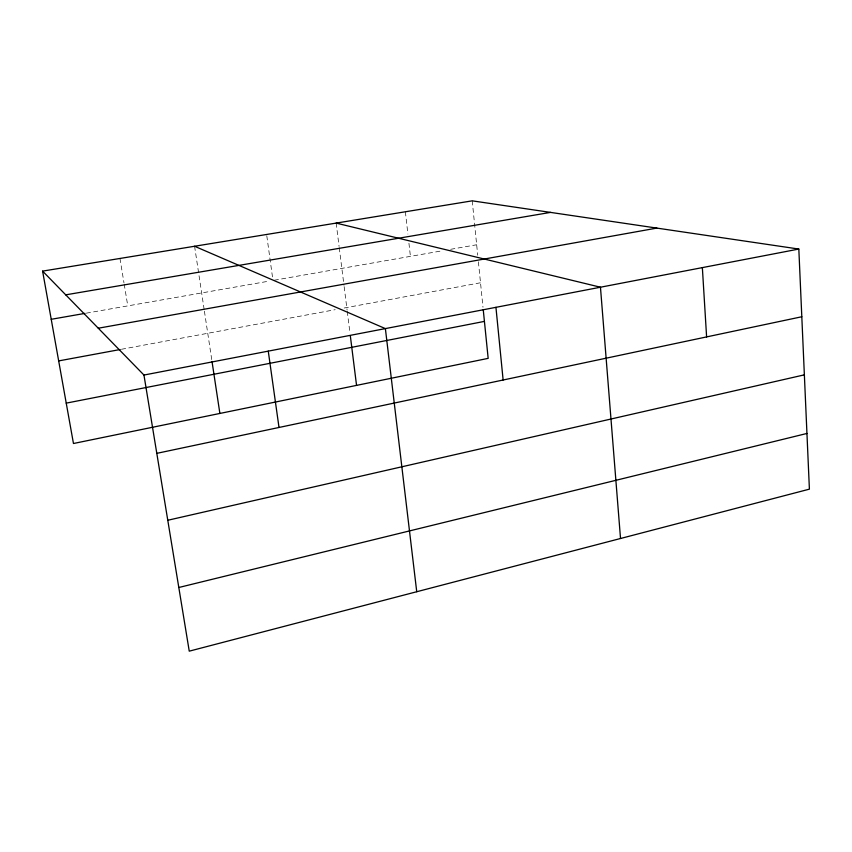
<?xml version="1.0" encoding="UTF-8"?>
<svg xmlns="http://www.w3.org/2000/svg" width="852" height="852" viewBox="0 0 852 852"><rect width="100%" height="100%" fill="white"/><g stroke="black" fill="none" stroke-linecap="round" stroke-linejoin="round"><path stroke-width="0.64" stroke-dasharray="4.26 3.19" d="M121.463 349.277L335.166 309.691M344.187 308.019L480.517 282.757M86.265 313.163L269.072 281.128M274.259 280.223L441.592 250.903M450.687 249.306L476.673 244.758M119.962 258.465L123.977 282.811M124.19 284.099L127.779 305.889M194.586 246.26L204.214 309.862M204.405 311.161L211.818 360.172M266.793 235.791L272.597 277.827M336.157 223.096L339.085 246.388M339.245 247.676L343.984 285.345M344.144 286.655L347.094 310.107M347.254 311.385L349.991 333.196M405.371 211.775L407.895 234.066M408.939 243.246L410.419 256.367M472.221 200.838L477.727 255.238M478.398 261.798L482.988 307.221"/><path stroke-width="1.28" d="M178.803 587.497L806.951 433.455M167.78 520.263L804.363 374.848M156.8 453.349L801.807 316.752M66.232 403.134L484.426 321.385M143.956 375.05L798.825 249.05L809.4 489.154L189.25 651.162L143.956 375.05L42.6 271.117L472.221 200.838L798.825 249.05M58.671 360.907L120.153 349.522M98.289 328.222L656.849 228.091M51.227 319.298L84.966 313.387M65.732 294.845L550.552 212.393M336.157 223.096L600.458 287.22L620.522 538.496M194.586 246.26L385.381 328.606L416.734 591.735M42.6 271.117L73.464 443.509L488.164 358.362L483.254 309.798M212.01 361.461L219.88 413.444M268.263 351.141L279.009 427.47M350.321 335.763L356.551 385.381M495.939 307.327L503.127 380.003M702.357 267.613L706.606 336.913"/></g></svg>
